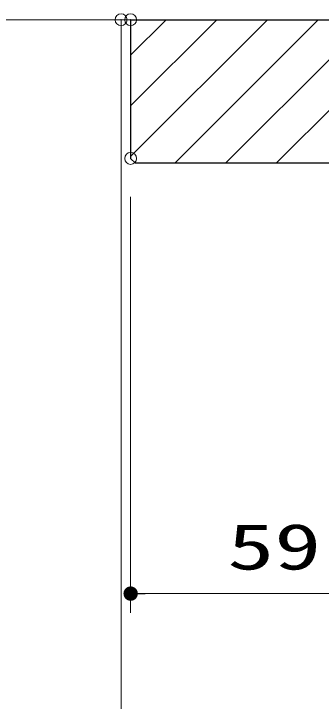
# Model space of a CAD drawing. Units: millimetres, scale not verified. Extents: x -1306 to 1306, y -607 to 607.
# Drawn here: x -535.9 to -471.7, y 315.9 to 459.7 of the extents above; entities that cross this region are included whole.
import ezdxf
from ezdxf.enums import TextEntityAlignment as Align

# ---------------------------------------------------------------- set-up
doc = ezdxf.new("R2010")
doc.units = ezdxf.units.MM
doc.header["$LTSCALE"] = 5
doc.header["$PDMODE"] = 32
doc.header["$PDSIZE"] = 2.5
for name, color, linetype, lineweight in [('0-1_線(黄)', 2, 'Continuous', 15), ('0-D_線(白)', 7, 'Continuous', 30), ('1-0_線(水)', 4, 'Continuous', 9), ('1-1_寸法線', 3, 'Continuous', 13), ('1-2_ハッチング', 6, 'Continuous', 9), ('1-4_DEFPOINTS', 7, 'Continuous', 5), ('1-5_0', 3, 'Continuous', 25)]:
    doc.layers.add(name, color=color, linetype=linetype, lineweight=lineweight)
doc.styles.add('ＭＳ ゴシック', font='')
doc.styles.get('ＭＳ ゴシック').set_extended_font_data('MS Gothic')

# ---------------------------------------------------------------- blocks, each defined once
blk = doc.blocks.new('_DOT')
at = {"layer": '1-5_0'}
blk.add_line((-2.5, 0), (-5, 0), dxfattribs=at)
for points in [[(0, 0), (-0.773, 2.378), (-0.468, 2.456)], [(0, 0), (-0.468, 2.456), (-0.157, 2.495)], [(0, 0), (-0.157, 2.495), (0.157, 2.495)], [(0, 0), (0.157, 2.495), (0.468, 2.456)], [(0, 0), (0.468, 2.456), (0.773, 2.378)], [(0, 0), (-2.5, 0), (-2.48, 0.313)], [(0, 0), (-2.48, -0.313), (-2.5, 0)], [(0, 0), (-2.48, 0.313), (-2.421, 0.622)], [(0, 0), (-2.421, -0.622), (-2.48, -0.313)], [(0, 0), (-2.421, 0.622), (-2.324, 0.92)], [(0, 0), (-2.324, -0.92), (-2.421, -0.622)], [(0, 0), (-2.324, 0.92), (-2.191, 1.204)], [(0, 0), (-2.191, -1.204), (-2.324, -0.92)], [(0, 0), (-2.191, 1.204), (-2.023, 1.469)], [(0, 0), (-2.023, -1.469), (-2.191, -1.204)], [(0, 0), (-2.023, 1.469), (-1.822, 1.711)], [(0, 0), (-1.822, -1.711), (-2.023, -1.469)], [(0, 0), (-1.822, 1.711), (-1.594, 1.926)], [(0, 0), (-1.594, -1.926), (-1.822, -1.711)], [(0, 0), (-1.594, 1.926), (-1.34, 2.111)], [(0, 0), (-1.34, -2.111), (-1.594, -1.926)], [(0, 0), (-1.34, 2.111), (-1.064, 2.262)], [(0, 0), (-1.064, -2.262), (-1.34, -2.111)], [(0, 0), (-1.064, 2.262), (-0.773, 2.378)], [(0, 0), (-0.773, -2.378), (-1.064, -2.262)], [(0, 0), (-0.468, -2.456), (-0.773, -2.378)], [(0, 0), (-0.157, -2.495), (-0.468, -2.456)], [(0, 0), (0.157, -2.495), (-0.157, -2.495)], [(0, 0), (0.773, 2.378), (1.064, 2.262)], [(0, 0), (1.064, 2.262), (1.34, 2.111)], [(0, 0), (1.34, 2.111), (1.594, 1.926)], [(0, 0), (1.594, 1.926), (1.822, 1.711)], [(0, 0), (1.822, 1.711), (2.023, 1.469)], [(0, 0), (2.023, 1.469), (2.191, 1.204)], [(0, 0), (2.191, 1.204), (2.324, 0.92)], [(0, 0), (2.324, 0.92), (2.421, 0.622)], [(0, 0), (2.421, 0.622), (2.48, 0.313)], [(0, 0), (2.48, 0.313), (2.5, 0)], [(0, 0), (0.468, -2.456), (0.157, -2.495)], [(0, 0), (0.773, -2.378), (0.468, -2.456)], [(0, 0), (1.064, -2.262), (0.773, -2.378)], [(0, 0), (1.34, -2.111), (1.064, -2.262)], [(0, 0), (1.594, -1.926), (1.34, -2.111)], [(0, 0), (1.822, -1.711), (1.594, -1.926)], [(0, 0), (2.023, -1.469), (1.822, -1.711)], [(0, 0), (2.191, -1.204), (2.023, -1.469)], [(0, 0), (2.324, -0.92), (2.191, -1.204)], [(0, 0), (2.421, -0.622), (2.324, -0.92)], [(0, 0), (2.48, -0.313), (2.421, -0.622)], [(0, 0), (2.5, 0), (2.48, -0.313)]]:
    blk.add_solid(points, dxfattribs=at)

msp = doc.modelspace()

# ---------------------------------------------------------------- linework, layer by layer
at = {"layer": '0-1_線(黄)'}
msp.add_line((-1242.578, 458.448), (-233.827, 458.448), dxfattribs=at)
at = {"layer": '0-D_線(白)'}
for p, q in [((-511.498, 458.448), (-511.498, 429.448)), ((-511.498, 458.448), (-360.498, 458.448)), ((-511.498, 429.448), (-510.498, 428.448)), ((-442.998, 428.448), (-510.498, 428.448))]:
    msp.add_line(p, q, dxfattribs=at)
at = {"layer": '1-0_線(水)'}
msp.add_line((-513.498, 458.448), (-513.498, 208.637), dxfattribs=at)
at = {"layer": '1-1_寸法線'}
for p, q in [((-511.498, 421.448), (-511.498, 334.448)), ((-508.498, 338.448), (-455.498, 338.448))]:
    msp.add_line(p, q, dxfattribs=at)
at = {"layer": '1-2_ハッチング'}
for p, q in [((-511.498, 451.053), (-504.103, 458.448)), ((-511.498, 440.446), (-493.496, 458.448)), ((-511.498, 429.84), (-482.89, 458.448)), ((-502.283, 428.448), (-472.283, 458.448)), ((-491.677, 428.448), (-461.677, 458.448)), ((-481.07, 428.448), (-451.07, 458.448))]:
    msp.add_line(p, q, dxfattribs=at)
at = {"layer": '1-4_DEFPOINTS'}
for p in [(-513.498, 458.448), (-511.498, 458.448), (-511.498, 429.448)]:
    msp.add_point(p, dxfattribs=at)

# ---------------------------------------------------------------- block references
at = {"layer": '1-1_寸法線', "xscale": 0.6, "yscale": 0.6, "rotation": 180}
msp.add_blockref('_DOT', (-511.498, 338.448), dxfattribs=at)

# ---------------------------------------------------------------- texts
at = {"layer": '1-1_寸法線', "style": 'ＭＳ ゴシック', "width": 1.5}
msp.add_text('59', height=9.604, dxfattribs=at).set_placement((-491.283, 340.597), align=Align.BOTTOM_LEFT)

doc.saveas('drawing.dxf')
